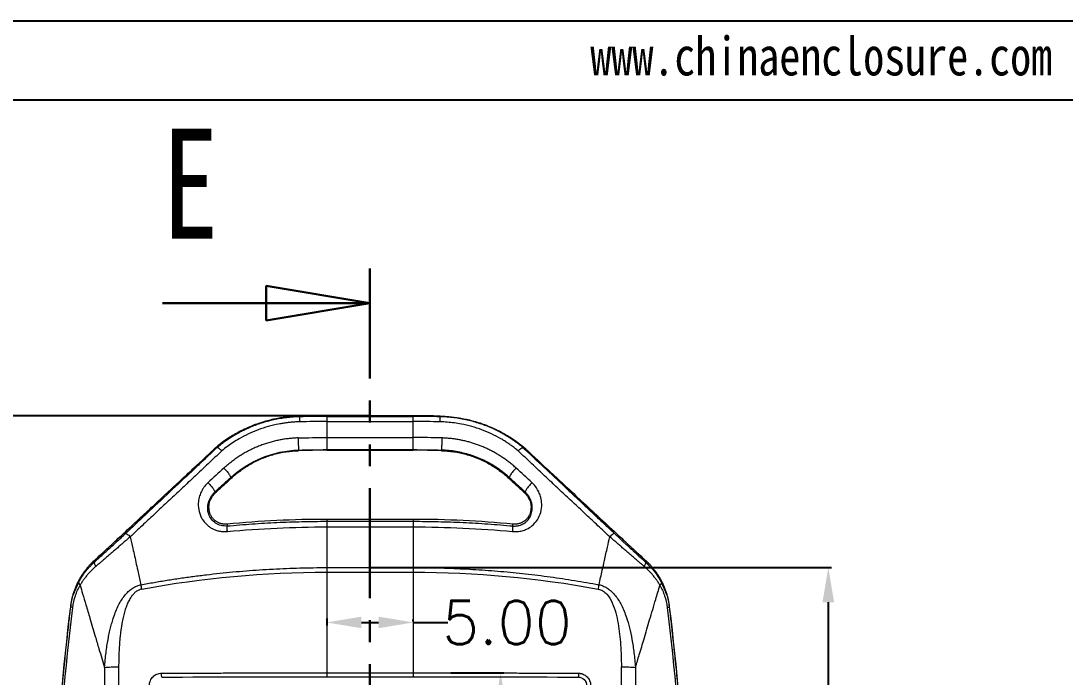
# Model space of a CAD drawing. Header units: inches. Extents: x 1127 to 2406, y 573 to 922.
# Drawn here: x 1576.2 to 1636.6, y 728.9 to 766.9 of the extents above; entities that cross this region are included whole.
import ezdxf

# ---------------------------------------------------------------- set-up
doc = ezdxf.new("R2010")
doc.units = ezdxf.units.IN
doc.linetypes.add('PHANTOM', pattern=[12.7, 6.35, -1.27, 1.27, -1.27, 1.27, -1.27])
doc.layers.add('文字', color=81, linetype='Continuous')
doc.styles.add('SLDTEXTSTYLE0', font='TXT', dxfattribs={"width": 0.75})
doc.styles.get("Standard").update_dxf_attribs({"font": 'txt', "bigfont": 'gbcbig.shx'})
doc.styles.add('宋体', font='', dxfattribs={"width": 0.8, "height": 3.5})
doc.styles.get('宋体').set_extended_font_data('SimSun')
doc.dimstyles.new('2.5', dxfattribs={"dimtxt": 2.5, "dimasz": 2, "dimexe": 0.18, "dimexo": 0.0625, "dimgap": 0.09, "dimtad": 0, "dimtih": 1, "dimtoh": 1, "dimzin": 0, "dimdsep": 46, "dimtxsty": 'Standard', "dimcen": 2, "dimadec": 0, "dimazin": 0, "dimtfac": 1, "dimtofl": 0, "dimtmove": 0, "dimatfit": 3, "dimfxl": 1, "dimtolj": 1, "dimtzin": 0, "dimarcsym": 0})

# ---------------------------------------------------------------- blocks, each defined once
blk = doc.blocks.new('_CLOSED')
at = {"color": 0, "linetype": 'ByBlock', "lineweight": -2}
for p, q in [((-1, 0.166667), (0, 0)), ((-1, 0.166667), (-1, -0.166667)), ((0, 0), (-1, -0.166667)), ((0, 0), (-1, 0))]:
    blk.add_line(p, q, dxfattribs=at)
blk = doc.blocks.new('*D135')
at = {"color": 0, "lineweight": -2}
for p, q in [((1601.115, 729.18), (1604.173, 729.18)), ((1603.993, 727.18), (1603.993, 706.739)), ((1603.993, 683.618), (1603.993, 704.059)), ((1602.22, 681.618), (1604.173, 681.618))]:
    blk.add_line(p, q, dxfattribs=at)
at = {"color": 0}
for points in [[(1603.659, 727.18), (1604.326, 727.18), (1603.993, 729.18)], [(1603.659, 683.618), (1604.326, 683.618), (1603.993, 681.618)]]:
    blk.add_solid(points, dxfattribs=at)
at = {"layer": 'Defpoints', "color": 0}
for p in [(1601.052, 729.18), (1603.993, 729.18), (1602.158, 681.618)]:
    blk.add_point(p, dxfattribs=at)
at = {"color": 0, "insert": (1603.993, 705.399), "char_height": 2.5, "attachment_point": 5}
blk.add_mtext('\\A1;47.56', dxfattribs=at)
blk = doc.blocks.new('*D136')
at = {"color": 0, "lineweight": -2}
for p, q in [((1593.941, 732.324), (1593.941, 731.914)), ((1595.941, 732.094), (1596.94, 732.094)), ((1598.94, 732.157), (1598.94, 732.274)), ((1598.94, 732.094), (1600.94, 732.094))]:
    blk.add_line(p, q, dxfattribs=at)
at = {"color": 0}
for points in [[(1595.941, 732.428), (1595.941, 731.761), (1593.941, 732.094)], [(1596.94, 732.428), (1596.94, 731.761), (1598.94, 732.094)]]:
    blk.add_solid(points, dxfattribs=at)
at = {"layer": 'Defpoints', "color": 0}
for p in [(1593.941, 732.386), (1598.94, 732.094), (1598.94, 732.094)]:
    blk.add_point(p, dxfattribs=at)
at = {"color": 0, "insert": (1604.364, 732.094), "char_height": 2.5, "attachment_point": 5}
blk.add_mtext('\\A1;5.00', dxfattribs=at)
blk = doc.blocks.new('*D137')
at = {"color": 0, "lineweight": -2}
for p, q in [((1596.503, 735.265), (1623.127, 735.265)), ((1622.947, 733.265), (1622.947, 706.411)), ((1622.947, 676.878), (1622.947, 703.731)), ((1596.503, 674.878), (1623.127, 674.878))]:
    blk.add_line(p, q, dxfattribs=at)
at = {"color": 0}
for points in [[(1622.614, 733.265), (1623.28, 733.265), (1622.947, 735.265)], [(1622.614, 676.878), (1623.28, 676.878), (1622.947, 674.878)]]:
    blk.add_solid(points, dxfattribs=at)
at = {"layer": 'Defpoints', "color": 0}
for p in [(1596.44, 735.265), (1596.44, 674.878), (1622.947, 674.878)]:
    blk.add_point(p, dxfattribs=at)
at = {"color": 0, "insert": (1622.947, 705.071), "char_height": 2.5, "attachment_point": 5}
blk.add_mtext('\\A1;60.39', dxfattribs=at)
blk = doc.blocks.new('*D139')
at = {"color": 0, "lineweight": -2}
for p, q in [((1596.378, 744.04), (1561.952, 744.04)), ((1562.132, 742.04), (1562.132, 709.928)), ((1562.132, 675.135), (1562.132, 707.248)), ((1596.378, 673.135), (1561.952, 673.135))]:
    blk.add_line(p, q, dxfattribs=at)
at = {"color": 0}
for points in [[(1561.798, 742.04), (1562.465, 742.04), (1562.132, 744.04)], [(1561.798, 675.135), (1562.465, 675.135), (1562.132, 673.135)]]:
    blk.add_solid(points, dxfattribs=at)
at = {"layer": 'Defpoints', "color": 0}
for p in [(1562.132, 744.04), (1596.44, 744.04), (1596.44, 673.135)]:
    blk.add_point(p, dxfattribs=at)
at = {"color": 0, "insert": (1562.132, 708.588), "char_height": 2.5, "attachment_point": 5}
blk.add_mtext('\\A1;70.90', dxfattribs=at)

msp = doc.modelspace()

# ---------------------------------------------------------------- linework, layer by layer
for p, q in [((1510.203, 766.869), (1781.232, 766.869)), ((1517.217, 762.307), (1776.67, 762.307))]:
    msp.add_line(p, q)
at = {"color": 1, "linetype": 'PHANTOM', "lineweight": 30}
msp.add_line((1596.44, 752.55), (1596.44, 664.621), dxfattribs=at)
at = {"color": 7, "linetype": 'Continuous', "lineweight": 30}
msp.add_line((1584.44, 750.55), (1596.44, 750.55), dxfattribs=at)
at = {"color": 7, "linetype": 'Continuous', "lineweight": 15}
for p, q in [((1592.381, 743.985), (1592.381, 744.021)), ((1593.94, 744.04), (1593.94, 744.003)), ((1598.94, 744.04), (1593.94, 744.04)), ((1593.94, 744.003), (1598.94, 744.003)), ((1593.944, 743.709), (1593.944, 742.785)), ((1593.944, 743.709), (1598.937, 743.709)), ((1598.937, 742.785), (1598.937, 743.709)), ((1598.94, 744.04), (1598.94, 744.003)), ((1600.499, 743.985), (1600.5, 744.021)), ((1593.944, 742.785), (1598.937, 742.785)), ((1587.555, 742.231), (1587.432, 742.116)), ((1587.585, 742.196), (1587.555, 742.231)), ((1592.308, 742.024), (1592.307, 742.06)), ((1593.94, 742.084), (1593.94, 742.048)), ((1593.94, 742.048), (1598.94, 742.048)), ((1593.94, 742.084), (1598.94, 742.084)), ((1598.94, 742.048), (1598.94, 742.084)), ((1600.574, 742.06), (1600.573, 742.024)), ((1605.326, 742.231), (1605.296, 742.196)), ((1605.449, 742.116), (1605.326, 742.231)), ((1588.401, 740.421), (1588.367, 740.457)), ((1604.514, 740.457), (1604.48, 740.421)), ((1587.456, 739.621), (1587.495, 739.579)), ((1593.94, 738.055), (1593.94, 737.942)), ((1598.94, 738.055), (1593.94, 738.055)), ((1598.94, 738.055), (1598.94, 737.942)), ((1593.94, 737.942), (1598.94, 737.942)), ((1593.944, 737.618), (1593.944, 735.265)), ((1593.944, 737.618), (1598.937, 737.618)), ((1604.7, 737.673), (1604.71, 737.779)), ((1580.519, 735.601), (1580.456, 735.633)), ((1612.362, 735.601), (1612.425, 735.633)), ((1593.941, 735.007), (1598.94, 735.007)), ((1593.944, 735.265), (1598.937, 735.265)), ((1579.134, 732.979), (1579.109, 732.992)), ((1613.747, 732.979), (1613.772, 732.992)), ((1593.94, 729.182), (1598.94, 729.182)), ((1593.94, 728.958), (1598.94, 728.958))]:
    msp.add_line(p, q, dxfattribs=at)
at = {"color": 8, "linetype": 'Continuous', "lineweight": 15}
for p, q in [((1612.362, 735.601), (1612.626, 735.337)), ((1579.358, 733.87), (1579.591, 734.424)), ((1613.29, 734.424), (1613.523, 733.87))]:
    msp.add_line(p, q, dxfattribs=at)
at = {"color": 7, "linetype": 'Continuous', "lineweight": 15, "flags": 128}
for points in [[(1605.425, 739.621), (1605.406, 739.6), (1605.386, 739.579)], [(1588.171, 737.779), (1588.176, 737.726), (1588.181, 737.673)], [(1598.937, 737.618), (1598.937, 737.325), (1598.937, 737.032), (1598.937, 736.738), (1598.937, 736.444), (1598.937, 736.15), (1598.937, 735.855), (1598.937, 735.56), (1598.937, 735.265)]]:
    msp.add_lwpolyline(points, dxfattribs=at)
at = {"color": 7, "linetype": 'Continuous', "lineweight": 15}
for centre, radius, start, end in [((1614.439, 743.208), 22.162, 181.15923, 182.97104), ((1593.94, 677.548), 60.506, 90, 95.47205), ((1598.94, 677.548), 60.506, 84.52795, 90)]:
    msp.add_arc(centre, radius, start, end, dxfattribs=at)
for points, knots in [([(1592.381, 744.021), (1592.286, 744.018), (1592.093, 744.012), (1591.798, 743.988), (1591.492, 743.953), (1591.174, 743.904), (1590.845, 743.838), (1590.505, 743.756), (1590.156, 743.654), (1589.638, 743.475), (1589.021, 743.205), (1588.383, 742.84), (1587.914, 742.519), (1587.661, 742.316), (1587.555, 742.231)], [0, 0, 0, 0, 0.053962, 0.110192, 0.168797, 0.229927, 0.293763, 0.360348, 0.429616, 0.501478, 0.673922, 0.813793, 0.92216, 1, 1, 1, 1]), ([(1592.383, 743.692), (1592.3, 743.689), (1592.135, 743.684), (1591.888, 743.665), (1591.643, 743.64), (1591.399, 743.606), (1591.034, 743.542), (1590.554, 743.43), (1589.969, 743.24), (1589.404, 743.002), (1588.924, 742.75), (1588.521, 742.501), (1588.189, 742.27), (1587.979, 742.101), (1587.874, 742.016)], [0, 0, 0, 0, 0.050387, 0.100534, 0.1505, 0.200346, 0.250136, 0.375361, 0.500118, 0.624782, 0.750048, 0.833033, 0.916257, 1, 1, 1, 1]), ([(1592.381, 743.985), (1592.128, 743.972), (1591.621, 743.947), (1590.996, 743.838), (1590.507, 743.718), (1590.146, 743.612), (1589.792, 743.487), (1589.469, 743.36), (1589.271, 743.262), (1589.183, 743.219)], [0, 0, 0, 0, 0.229417, 0.457822, 0.571604, 0.685124, 0.798426, 0.911434, 1, 1, 1, 1]), ([(1592.383, 743.692), (1592.382, 743.77), (1592.381, 743.845), (1592.38, 743.951), (1592.381, 743.98), (1592.381, 743.985)], [0, 0, 0, 0, 0.5, 0.5, 1, 1, 1, 1]), ([(1593.94, 744.04), (1593.681, 744.039), (1593.16, 744.037), (1592.641, 744.027), (1592.381, 744.021)], [0, 0, 0, 0, 0.499949, 1, 1, 1, 1]), ([(1593.944, 743.709), (1593.684, 743.709), (1593.163, 743.707), (1592.643, 743.697), (1592.383, 743.692)], [0, 0, 0, 0, 0.5000195, 1, 1, 1, 1]), ([(1593.94, 744.003), (1593.941, 743.998), (1593.942, 743.968), (1593.943, 743.865), (1593.943, 743.792), (1593.944, 743.709)], [0, 0, 0, 0, 0.5, 0.5, 1, 1, 1, 1]), ([(1598.937, 743.709), (1598.938, 743.792), (1598.938, 743.865), (1598.939, 743.968), (1598.94, 743.998), (1598.94, 744.003)], [0, 0, 0, 0, 0.5, 0.5, 1, 1, 1, 1]), ([(1600.498, 743.692), (1600.238, 743.697), (1599.718, 743.707), (1599.197, 743.709), (1598.937, 743.709)], [0, 0, 0, 0, 0.499981, 1, 1, 1, 1]), ([(1600.5, 744.021), (1600.24, 744.027), (1599.721, 744.037), (1599.2, 744.039), (1598.94, 744.04)], [0, 0, 0, 0, 0.5000511, 1, 1, 1, 1]), ([(1600.498, 743.692), (1600.499, 743.771), (1600.5, 743.846), (1600.501, 743.951), (1600.5, 743.98), (1600.499, 743.985)], [0, 0, 0, 0, 0.5, 0.5, 1, 1, 1, 1]), ([(1605.007, 742.016), (1604.944, 742.068), (1604.819, 742.17), (1604.624, 742.315), (1604.426, 742.454), (1604.222, 742.587), (1603.91, 742.775), (1603.477, 743.002), (1602.912, 743.24), (1602.327, 743.43), (1601.793, 743.555), (1601.32, 743.631), (1600.91, 743.676), (1600.636, 743.686), (1600.498, 743.692)], [0, 0, 0, 0, 0.0503253, 0.1004249, 0.1503586, 0.2001869, 0.2499708, 0.3752145, 0.4998983, 0.6246382, 0.7498832, 0.8328827, 0.9161602, 1, 1, 1, 1]), ([(1603.699, 743.221), (1603.645, 743.248), (1603.359, 743.387), (1602.816, 743.595), (1602.062, 743.806), (1601.287, 743.945), (1600.762, 743.972), (1600.499, 743.985)], [0, 0, 0, 0, 0.0545865, 0.2900524, 0.526058, 0.7627534, 1, 1, 1, 1]), ([(1600.5, 744.021), (1600.595, 744.018), (1600.787, 744.012), (1601.082, 743.988), (1601.388, 743.953), (1601.705, 743.904), (1602.034, 743.839), (1602.373, 743.756), (1602.721, 743.655), (1603.241, 743.476), (1603.858, 743.206), (1604.498, 742.84), (1604.968, 742.519), (1605.22, 742.316), (1605.326, 742.231)], [0, 0, 0, 0, 0.053881, 0.110027, 0.168546, 0.229587, 0.29333, 0.35982, 0.428989, 0.500751, 0.673685, 0.813838, 0.922283, 1, 1, 1, 1]), ([(1592.282, 742.76), (1592.196, 742.756), (1592.024, 742.749), (1591.764, 742.726), (1591.503, 742.692), (1591.241, 742.648), (1590.978, 742.592), (1590.715, 742.525), (1590.452, 742.447), (1590.19, 742.357), (1589.93, 742.255), (1589.672, 742.142), (1589.417, 742.016), (1589.166, 741.879), (1588.919, 741.729), (1588.676, 741.568), (1588.44, 741.395), (1588.209, 741.211), (1588.061, 741.08), (1587.988, 741.014)], [0, 0, 0, 0, 0.05391, 0.108451, 0.163592, 0.21934, 0.275715, 0.33271, 0.390316, 0.448534, 0.507366, 0.566808, 0.626862, 0.687532, 0.74881, 0.810687, 0.873172, 0.936284, 1, 1, 1, 1]), ([(1592.282, 742.76), (1592.559, 742.767), (1593.113, 742.782), (1593.667, 742.784), (1593.944, 742.785)], [0, 0, 0, 0, 0.499972, 1, 1, 1, 1]), ([(1593.944, 742.785), (1593.943, 742.711), (1593.943, 742.63), (1593.943, 742.469), (1593.942, 742.39), (1593.942, 742.253), (1593.942, 742.195), (1593.941, 742.113), (1593.941, 742.089), (1593.94, 742.084)], [0, 0, 0, 0, 0.25, 0.25, 0.5, 0.5, 0.75, 0.75, 1, 1, 1, 1]), ([(1598.94, 742.084), (1598.94, 742.089), (1598.94, 742.113), (1598.939, 742.195), (1598.939, 742.253), (1598.939, 742.39), (1598.938, 742.469), (1598.938, 742.63), (1598.938, 742.711), (1598.937, 742.785)], [0, 0, 0, 0, 0.25, 0.25, 0.5, 0.5, 0.75, 0.75, 1, 1, 1, 1]), ([(1600.599, 742.76), (1600.597, 742.697), (1600.595, 742.621), (1600.59, 742.458), (1600.587, 742.371), (1600.582, 742.222), (1600.58, 742.161), (1600.576, 742.082), (1600.575, 742.063), (1600.574, 742.06)], [0, 0, 0, 0, 0.25, 0.25, 0.5, 0.5, 0.75, 0.75, 1, 1, 1, 1]), ([(1604.893, 741.014), (1604.831, 741.07), (1604.706, 741.182), (1604.511, 741.341), (1604.311, 741.491), (1604.108, 741.634), (1603.901, 741.767), (1603.69, 741.893), (1603.476, 742.009), (1603.26, 742.117), (1603.041, 742.216), (1602.821, 742.307), (1602.599, 742.389), (1602.376, 742.463), (1602.153, 742.529), (1601.929, 742.586), (1601.705, 742.634), (1601.482, 742.675), (1601.26, 742.708), (1601.038, 742.733), (1600.818, 742.751), (1600.672, 742.757), (1600.599, 742.76)], [0, 0, 0, 0, 0.054198, 0.107964, 0.161277, 0.214143, 0.266573, 0.31857, 0.370129, 0.42124, 0.47191, 0.522139, 0.571923, 0.621265, 0.670166, 0.718624, 0.766634, 0.814192, 0.861303, 0.907979, 0.954219, 1, 1, 1, 1]), ([(1582.068, 737.129), (1582.365, 737.405), (1582.946, 737.946), (1583.796, 738.736), (1584.605, 739.488), (1585.371, 740.2), (1586.096, 740.874), (1586.778, 741.508), (1587.219, 741.918), (1587.432, 742.116)], [0, 0, 0, 0, 0.16599, 0.32427, 0.474838, 0.617695, 0.752841, 0.880277, 1, 1, 1, 1]), ([(1587.585, 742.196), (1587.509, 742.125), (1587.323, 741.95), (1586.943, 741.592), (1586.222, 740.916), (1585.158, 739.915), (1584.158, 738.976), (1583.195, 738.073), (1582.688, 737.598), (1582.308, 737.241)], [0, 0, 0, 0, 0.043365, 0.106756, 0.218073, 0.455236, 0.713877, 0.785533, 1, 1, 1, 1]), ([(1587.874, 742.016), (1587.661, 741.816), (1587.232, 741.413), (1586.585, 740.806), (1585.932, 740.193), (1585.273, 739.574), (1584.607, 738.95), (1583.935, 738.321), (1583.258, 737.686), (1582.803, 737.26), (1582.575, 737.047)], [0, 0, 0, 0, 0.121933, 0.244748, 0.368441, 0.493011, 0.618455, 0.744769, 0.871952, 1, 1, 1, 1]), ([(1587.874, 742.016), (1587.858, 742.031), (1587.826, 742.061), (1587.779, 742.101), (1587.734, 742.136), (1587.693, 742.164), (1587.659, 742.186), (1587.632, 742.195), (1587.612, 742.198), (1587.599, 742.197), (1587.588, 742.195), (1587.586, 742.196), (1587.585, 742.196)], [0, 0, 0, 0, 0.1201823, 0.2442811, 0.3711452, 0.4994534, 0.6230872, 0.7481255, 0.8123637, 0.8757738, 0.9386318, 1, 1, 1, 1]), ([(1588.367, 740.457), (1588.892, 740.939), (1589.508, 741.332), (1590.851, 741.882), (1591.577, 742.038), (1592.307, 742.06)], [0, 0, 0, 0, 0.5, 0.5, 1, 1, 1, 1]), ([(1588.401, 740.421), (1588.58, 740.588), (1588.953, 740.893), (1589.561, 741.282), (1590.214, 741.596), (1590.899, 741.828), (1591.598, 741.974), (1592.069, 742.017), (1592.308, 742.024)], [0.0000864, 0.0000864, 0.0000864, 0.0000864, 0.1667527, 0.3334022, 0.5000516, 0.6667011, 0.8333505, 0.9999997, 0.9999997, 0.9999997, 0.9999997]), ([(1600.573, 742.024), (1600.812, 742.017), (1601.283, 741.974), (1601.982, 741.828), (1602.666, 741.596), (1603.32, 741.282), (1603.928, 740.893), (1604.301, 740.588), (1604.48, 740.421)], [0.0000864, 0.0000864, 0.0000864, 0.0000864, 0.1667356, 0.3333851, 0.5000345, 0.666684, 0.8333334, 0.9999997, 0.9999997, 0.9999997, 0.9999997]), ([(1604.514, 740.457), (1604.451, 740.513), (1604.326, 740.625), (1604.129, 740.784), (1603.924, 740.936), (1603.711, 741.081), (1603.489, 741.219), (1603.258, 741.348), (1602.975, 741.491), (1602.637, 741.639), (1602.24, 741.78), (1601.834, 741.894), (1601.42, 741.979), (1600.999, 742.038), (1600.716, 742.052), (1600.574, 742.06)], [0, 0, 0, 0, 0.05905, 0.118122, 0.177472, 0.237318, 0.297736, 0.358784, 0.42048, 0.516906, 0.613454, 0.709879, 0.806141, 0.902539, 1, 1, 1, 1]), ([(1605.007, 742.016), (1605.02, 742.028), (1605.045, 742.053), (1605.083, 742.086), (1605.12, 742.116), (1605.162, 742.146), (1605.203, 742.174), (1605.236, 742.192), (1605.26, 742.198), (1605.278, 742.197), (1605.292, 742.195), (1605.295, 742.196), (1605.296, 742.196)], [0, 0, 0, 0, 0.096389, 0.195417, 0.296511, 0.399019, 0.549721, 0.700219, 0.775568, 0.850092, 0.926603, 1, 1, 1, 1]), ([(1610.306, 737.047), (1610.078, 737.26), (1609.623, 737.686), (1608.946, 738.321), (1608.274, 738.95), (1607.608, 739.574), (1606.949, 740.193), (1606.296, 740.806), (1605.649, 741.413), (1605.22, 741.816), (1605.007, 742.016)], [0, 0, 0, 0, 0.128048, 0.255231, 0.381545, 0.506989, 0.631559, 0.755252, 0.878067, 1, 1, 1, 1]), ([(1610.573, 737.241), (1610.383, 737.42), (1610.001, 737.778), (1609.43, 738.314), (1608.859, 738.849), (1608.29, 739.383), (1607.498, 740.127), (1606.698, 740.878), (1605.963, 741.569), (1605.567, 741.942), (1605.368, 742.128), (1605.296, 742.196)], [0, 0, 0, 0, 0.107598, 0.215196, 0.322793, 0.43039, 0.537988, 0.772994, 0.886094, 0.95844, 1, 1, 1, 1]), ([(1605.449, 742.116), (1605.699, 741.883), (1606.219, 741.4), (1607.027, 740.649), (1607.893, 739.844), (1608.815, 738.986), (1609.795, 738.075), (1610.468, 737.45), (1610.813, 737.129)], [0, 0, 0, 0, 0.140427, 0.291351, 0.45277, 0.624684, 0.807095, 1, 1, 1, 1]), ([(1588.367, 740.457), (1588.215, 740.318), (1587.912, 740.04), (1587.608, 739.76), (1587.456, 739.621)], [0, 0, 0, 0, 0.500179, 1, 1, 1, 1]), ([(1587.988, 741.014), (1588.035, 740.97), (1588.088, 740.916), (1588.192, 740.797), (1588.242, 740.733), (1588.321, 740.617), (1588.348, 740.566), (1588.375, 740.493), (1588.375, 740.47), (1588.367, 740.457)], [0, 0, 0, 0, 0.25, 0.25, 0.5, 0.5, 0.75, 0.75, 1, 1, 1, 1]), ([(1604.893, 741.014), (1604.847, 740.971), (1604.795, 740.917), (1604.692, 740.8), (1604.641, 740.736), (1604.562, 740.62), (1604.534, 740.569), (1604.506, 740.494), (1604.506, 740.47), (1604.514, 740.457)], [0, 0, 0, 0, 0.25, 0.25, 0.5, 0.5, 0.75, 0.75, 1, 1, 1, 1]), ([(1605.425, 739.621), (1605.273, 739.76), (1604.969, 740.04), (1604.666, 740.318), (1604.514, 740.457)], [0, 0, 0, 0, 0.499813, 1, 1, 1, 1]), ([(1587.071, 740.173), (1587.04, 740.144), (1586.973, 740.08), (1586.877, 739.966), (1586.778, 739.827), (1586.673, 739.642), (1586.572, 739.393), (1586.498, 739.038), (1586.51, 738.61), (1586.634, 738.237), (1586.813, 737.947), (1586.983, 737.754), (1587.173, 737.604), (1587.347, 737.502), (1587.531, 737.425), (1587.74, 737.368), (1587.964, 737.338), (1588.118, 737.346), (1588.192, 737.35)], [0, 0, 0, 0, 0.030999, 0.067498, 0.109575, 0.157185, 0.226126, 0.311216, 0.431298, 0.551138, 0.609277, 0.690192, 0.744429, 0.789455, 0.838839, 0.88966, 0.946814, 1, 1, 1, 1]), ([(1587.071, 740.173), (1587.117, 740.13), (1587.169, 740.076), (1587.273, 739.959), (1587.324, 739.895), (1587.404, 739.78), (1587.433, 739.729), (1587.462, 739.656), (1587.463, 739.633), (1587.456, 739.621)], [0, 0, 0, 0, 0.25, 0.25, 0.5, 0.5, 0.75, 0.75, 1, 1, 1, 1]), ([(1587.495, 739.579), (1587.647, 739.72), (1587.949, 740.001), (1588.251, 740.281), (1588.401, 740.421)], [0, 0, 0, 0, 0.501593, 1, 1, 1, 1]), ([(1604.48, 740.421), (1604.63, 740.281), (1604.932, 740.001), (1605.234, 739.72), (1605.386, 739.579)], [0, 0, 0, 0, 0.498407, 1, 1, 1, 1]), ([(1604.689, 737.35), (1604.734, 737.347), (1604.825, 737.341), (1604.963, 737.347), (1605.102, 737.364), (1605.24, 737.394), (1605.373, 737.435), (1605.571, 737.517), (1605.849, 737.693), (1606.141, 738.023), (1606.337, 738.458), (1606.391, 738.9), (1606.341, 739.279), (1606.239, 739.579), (1606.111, 739.82), (1605.966, 740.02), (1605.858, 740.126), (1605.81, 740.173)], [0, 0, 0, 0, 0.032462, 0.065498, 0.099004, 0.13304, 0.167731, 0.199784, 0.290072, 0.408492, 0.528151, 0.651303, 0.747226, 0.818035, 0.889897, 0.950568, 1, 1, 1, 1]), ([(1605.81, 740.173), (1605.764, 740.13), (1605.712, 740.076), (1605.608, 739.959), (1605.557, 739.895), (1605.477, 739.78), (1605.448, 739.729), (1605.419, 739.656), (1605.418, 739.633), (1605.425, 739.621)], [0, 0, 0, 0, 0.25, 0.25, 0.5, 0.5, 0.75, 0.75, 1, 1, 1, 1]), ([(1588.181, 737.673), (1588.118, 737.667), (1588.061, 737.667), (1587.94, 737.676), (1587.881, 737.686), (1587.708, 737.729), (1587.602, 737.776), (1587.322, 737.964), (1587.183, 738.152), (1587.041, 738.568), (1587.035, 738.801), (1587.123, 739.135), (1587.17, 739.244), (1587.261, 739.396), (1587.295, 739.445), (1587.352, 739.514), (1587.372, 739.537), (1587.413, 739.58), (1587.433, 739.6), (1587.456, 739.621)], [0, 0, 0, 0, 0.0625, 0.0625, 0.125, 0.125, 0.25, 0.25, 0.5, 0.5, 0.75, 0.75, 0.875, 0.875, 0.9375, 0.9375, 0.96875, 0.96875, 1, 1, 1, 1]), ([(1588.171, 737.779), (1588.157, 737.778), (1588.135, 737.776), (1588.098, 737.774), (1588.061, 737.774), (1588.013, 737.776), (1587.954, 737.781), (1587.883, 737.793), (1587.813, 737.809), (1587.722, 737.838), (1587.613, 737.887), (1587.485, 737.971), (1587.368, 738.083), (1587.27, 738.216), (1587.198, 738.358), (1587.149, 738.513), (1587.125, 738.684), (1587.13, 738.858), (1587.16, 739.023), (1587.203, 739.15), (1587.248, 739.248), (1587.287, 739.32), (1587.331, 739.389), (1587.372, 739.445), (1587.407, 739.488), (1587.435, 739.519), (1587.463, 739.549), (1587.484, 739.569), (1587.495, 739.579)], [0.000001, 0.000001, 0.000001, 0.000001, 0.0156261, 0.0312511, 0.0468761, 0.0625011, 0.093751, 0.125001, 0.1562509, 0.1875009, 0.2500008, 0.3125006, 0.3750005, 0.4375004, 0.5000003, 0.5625002, 0.6250001, 0.6875, 0.7499999, 0.8124998, 0.8437498, 0.8749997, 0.9062497, 0.9374996, 0.9531246, 0.9687496, 0.9843746, 0.9999753, 0.9999753, 0.9999753, 0.9999753]), ([(1604.7, 737.673), (1604.732, 737.67), (1604.796, 737.666), (1604.891, 737.671), (1604.985, 737.683), (1605.096, 737.708), (1605.22, 737.751), (1605.365, 737.827), (1605.522, 737.95), (1605.685, 738.15), (1605.806, 738.426), (1605.839, 738.72), (1605.805, 738.984), (1605.737, 739.186), (1605.648, 739.356), (1605.549, 739.498), (1605.466, 739.58), (1605.425, 739.621)], [0, 0, 0, 0, 0.032052, 0.063756, 0.095598, 0.127644, 0.179429, 0.230994, 0.301238, 0.396299, 0.517126, 0.643471, 0.732302, 0.815528, 0.878666, 0.940005, 1, 1, 1, 1]), ([(1605.386, 739.579), (1605.397, 739.569), (1605.418, 739.549), (1605.446, 739.519), (1605.474, 739.488), (1605.509, 739.445), (1605.55, 739.389), (1605.594, 739.32), (1605.633, 739.248), (1605.678, 739.15), (1605.721, 739.023), (1605.751, 738.858), (1605.756, 738.684), (1605.732, 738.513), (1605.683, 738.358), (1605.611, 738.216), (1605.513, 738.083), (1605.396, 737.971), (1605.268, 737.887), (1605.159, 737.838), (1605.068, 737.809), (1604.998, 737.793), (1604.927, 737.781), (1604.868, 737.776), (1604.82, 737.774), (1604.783, 737.774), (1604.746, 737.776), (1604.724, 737.778), (1604.71, 737.779)], [0.000001, 0.000001, 0.000001, 0.000001, 0.0156017, 0.0312267, 0.0468517, 0.0624766, 0.0937266, 0.1249765, 0.1562265, 0.1874764, 0.2499763, 0.3124762, 0.3749761, 0.437476, 0.4999759, 0.5624758, 0.6249757, 0.6874756, 0.7499755, 0.8124754, 0.8437254, 0.8749753, 0.9062253, 0.9374752, 0.9531002, 0.9687252, 0.9843501, 0.9999753, 0.9999753, 0.9999753, 0.9999753]), ([(1588.192, 737.35), (1588.185, 737.444), (1588.18, 737.53), (1588.176, 737.641), (1588.178, 737.668), (1588.181, 737.673)], [0, 0, 0, 0, 0.5, 0.5, 1, 1, 1, 1]), ([(1588.181, 737.673), (1588.42, 737.694), (1588.899, 737.737), (1589.618, 737.792), (1590.338, 737.838), (1591.058, 737.876), (1591.778, 737.905), (1592.499, 737.926), (1593.22, 737.939), (1593.7, 737.941), (1593.94, 737.942)], [0, 0, 0, 0, 0.125103, 0.25017, 0.375203, 0.500206, 0.625184, 0.750139, 0.875077, 1, 1, 1, 1]), ([(1593.94, 737.942), (1593.941, 737.936), (1593.942, 737.903), (1593.943, 737.789), (1593.943, 737.708), (1593.944, 737.618)], [0, 0, 0, 0, 0.5, 0.5, 1, 1, 1, 1]), ([(1598.94, 737.942), (1598.94, 737.937), (1598.939, 737.904), (1598.938, 737.787), (1598.938, 737.703), (1598.937, 737.618)], [0, 0, 0, 0, 0.5, 0.5, 1, 1, 1, 1]), ([(1598.94, 737.942), (1599.181, 737.941), (1599.661, 737.939), (1600.382, 737.926), (1601.103, 737.905), (1601.823, 737.876), (1602.543, 737.838), (1603.263, 737.792), (1603.982, 737.737), (1604.461, 737.694), (1604.7, 737.673)], [0, 0, 0, 0, 0.124923, 0.249861, 0.374816, 0.499794, 0.624797, 0.74983, 0.874897, 1, 1, 1, 1]), ([(1604.689, 737.35), (1604.695, 737.435), (1604.7, 737.518), (1604.705, 737.635), (1604.704, 737.667), (1604.7, 737.673)], [0, 0, 0, 0, 0.5, 0.5, 1, 1, 1, 1]), ([(1580.456, 735.633), (1580.602, 735.769), (1580.888, 736.033), (1581.303, 736.418), (1581.694, 736.781), (1581.946, 737.015), (1582.068, 737.129)], [0, 0, 0, 0, 0.272569, 0.530091, 0.772569, 1, 1, 1, 1]), ([(1580.519, 735.601), (1580.572, 735.648), (1580.678, 735.744), (1580.841, 735.891), (1581.006, 736.04), (1581.174, 736.193), (1581.345, 736.349), (1581.547, 736.534), (1581.78, 736.749), (1582.044, 736.994), (1582.219, 737.158), (1582.308, 737.241)], [0, 0, 0, 0, 0.091333, 0.183175, 0.275729, 0.369195, 0.463763, 0.559622, 0.704218, 0.850824, 1, 1, 1, 1]), ([(1582.575, 737.047), (1582.509, 736.99), (1582.379, 736.877), (1582.184, 736.707), (1581.991, 736.541), (1581.801, 736.377), (1581.615, 736.216), (1581.432, 736.059), (1581.254, 735.905), (1581.08, 735.756), (1580.911, 735.611), (1580.747, 735.471), (1580.64, 735.38), (1580.588, 735.335)], [0, 0, 0, 0, 0.098874, 0.19632, 0.292268, 0.386657, 0.479432, 0.570546, 0.659957, 0.747633, 0.833545, 0.917672, 1, 1, 1, 1]), ([(1582.308, 737.241), (1582.32, 737.247), (1582.353, 737.232), (1582.45, 737.162), (1582.513, 737.106), (1582.575, 737.047)], [0, 0, 0, 0, 0.5, 0.5, 1, 1, 1, 1]), ([(1582.575, 737.047), (1582.624, 736.823), (1582.739, 736.298), (1582.894, 735.61), (1583.052, 734.91), (1583.142, 734.511), (1583.195, 734.273)], [0, 0, 0, 0, 0.243523, 0.569993, 0.744311, 1, 1, 1, 1]), ([(1609.686, 734.273), (1609.749, 734.552), (1609.853, 735.018), (1610.016, 735.742), (1610.161, 736.387), (1610.262, 736.846), (1610.306, 737.047)], [0, 0, 0, 0, 0.300809, 0.501567, 0.782022, 1, 1, 1, 1]), ([(1610.573, 737.241), (1610.561, 737.247), (1610.528, 737.232), (1610.431, 737.162), (1610.368, 737.106), (1610.306, 737.047)], [0, 0, 0, 0, 0.5, 0.5, 1, 1, 1, 1]), ([(1612.293, 735.335), (1612.241, 735.38), (1612.134, 735.471), (1611.97, 735.611), (1611.801, 735.756), (1611.627, 735.905), (1611.449, 736.059), (1611.266, 736.216), (1611.08, 736.377), (1610.89, 736.541), (1610.697, 736.707), (1610.502, 736.877), (1610.372, 736.99), (1610.306, 737.047)], [0, 0, 0, 0, 0.082329, 0.166457, 0.252369, 0.340045, 0.429457, 0.520571, 0.613346, 0.707734, 0.803682, 0.901127, 1, 1, 1, 1]), ([(1610.573, 737.241), (1610.627, 737.192), (1610.732, 737.093), (1610.891, 736.944), (1611.049, 736.797), (1611.207, 736.652), (1611.398, 736.476), (1611.621, 736.271), (1611.874, 736.041), (1612.121, 735.817), (1612.282, 735.673), (1612.362, 735.601)], [0, 0, 0, 0, 0.089675, 0.178432, 0.266388, 0.353663, 0.440382, 0.583496, 0.724034, 0.862644, 1, 1, 1, 1]), ([(1610.813, 737.129), (1610.935, 737.015), (1611.187, 736.781), (1611.578, 736.418), (1611.993, 736.033), (1612.279, 735.769), (1612.425, 735.633)], [0, 0, 0, 0, 0.227431, 0.469909, 0.727431, 1, 1, 1, 1]), ([(1580.257, 735.437), (1580.29, 735.47), (1580.354, 735.537), (1580.422, 735.601), (1580.456, 735.633)], [0, 0, 0, 0, 0.500015, 1, 1, 1, 1]), ([(1580.257, 735.437), (1580.21, 735.386), (1580.116, 735.284), (1579.984, 735.122), (1579.859, 734.953), (1579.741, 734.777), (1579.632, 734.595), (1579.532, 734.407), (1579.442, 734.214), (1579.36, 734.017), (1579.289, 733.816), (1579.228, 733.613), (1579.178, 733.407), (1579.137, 733.201), (1579.118, 733.062), (1579.109, 732.992)], [0, 0, 0, 0, 0.075536, 0.151632, 0.228205, 0.305167, 0.382427, 0.459892, 0.53747, 0.615065, 0.692581, 0.769925, 0.847003, 0.923724, 1, 1, 1, 1]), ([(1579.591, 734.424), (1579.637, 734.505), (1579.74, 734.688), (1579.915, 734.94), (1580.09, 735.164), (1580.205, 735.287), (1580.253, 735.338)], [0, 0, 0, 0, 0.247637, 0.556595, 0.815363, 1, 1, 1, 1]), ([(1580.588, 735.335), (1580.534, 735.289), (1580.428, 735.196), (1580.28, 735.049), (1580.14, 734.898), (1580.009, 734.742), (1579.887, 734.581), (1579.774, 734.416), (1579.705, 734.302), (1579.671, 734.246)], [0, 0, 0, 0, 0.14636, 0.291433, 0.435277, 0.577964, 0.719579, 0.860221, 1, 1, 1, 1]), ([(1580.588, 735.335), (1580.552, 735.394), (1580.525, 735.452), (1580.5, 735.546), (1580.503, 735.581), (1580.519, 735.601)], [0, 0, 0, 0, 0.5, 0.5, 1, 1, 1, 1]), ([(1583.195, 734.273), (1583.446, 734.319), (1583.948, 734.411), (1584.703, 734.536), (1585.461, 734.652), (1586.221, 734.758), (1586.984, 734.854), (1587.749, 734.94), (1588.516, 735.016), (1589.286, 735.082), (1590.057, 735.138), (1590.831, 735.184), (1591.606, 735.22), (1592.384, 735.246), (1593.163, 735.262), (1593.683, 735.264), (1593.944, 735.265)], [0, 0, 0, 0, 0.070886, 0.141824, 0.212822, 0.283887, 0.355028, 0.426252, 0.497567, 0.568982, 0.640504, 0.712141, 0.783901, 0.855792, 0.927823, 1, 1, 1, 1]), ([(1598.937, 735.265), (1599.18, 735.264), (1599.666, 735.262), (1600.393, 735.248), (1601.119, 735.226), (1601.843, 735.195), (1602.566, 735.155), (1603.287, 735.106), (1604.006, 735.048), (1604.723, 734.982), (1605.438, 734.906), (1606.151, 734.823), (1606.863, 734.73), (1607.572, 734.629), (1608.279, 734.519), (1608.983, 734.402), (1609.452, 734.316), (1609.686, 734.273)], [0, 0, 0, 0, 0.06737, 0.134612, 0.201732, 0.268736, 0.335631, 0.402423, 0.469119, 0.535725, 0.602248, 0.668695, 0.735071, 0.801383, 0.867638, 0.933841, 1, 1, 1, 1]), ([(1612.362, 735.601), (1612.378, 735.581), (1612.381, 735.546), (1612.356, 735.452), (1612.329, 735.394), (1612.293, 735.335)], [0, 0, 0, 0, 0.5, 0.5, 1, 1, 1, 1]), ([(1613.21, 734.246), (1613.176, 734.302), (1613.107, 734.416), (1612.994, 734.581), (1612.872, 734.742), (1612.741, 734.898), (1612.601, 735.049), (1612.453, 735.196), (1612.347, 735.289), (1612.293, 735.335)], [0, 0, 0, 0, 0.1397665, 0.2804002, 0.4220115, 0.5646987, 0.7085471, 0.8536284, 1, 1, 1, 1]), ([(1613.772, 732.992), (1613.763, 733.062), (1613.744, 733.201), (1613.703, 733.407), (1613.653, 733.613), (1613.592, 733.816), (1613.521, 734.017), (1613.439, 734.214), (1613.349, 734.407), (1613.249, 734.595), (1613.14, 734.777), (1613.022, 734.953), (1612.897, 735.122), (1612.765, 735.284), (1612.671, 735.386), (1612.624, 735.437)], [0, 0, 0, 0, 0.076276, 0.152997, 0.230075, 0.307419, 0.384935, 0.46253, 0.540108, 0.617573, 0.694833, 0.771795, 0.848368, 0.924464, 1, 1, 1, 1]), ([(1612.626, 735.337), (1612.651, 735.312), (1612.801, 735.165), (1613.031, 734.863), (1613.204, 734.569), (1613.29, 734.424)], [0, 0, 0, 0, 0.091697, 0.553559, 1, 1, 1, 1]), ([(1579.591, 734.424), (1579.584, 734.403), (1579.587, 734.375), (1579.615, 734.313), (1579.64, 734.279), (1579.671, 734.246)], [0, 0, 0, 0, 0.5, 0.5, 1, 1, 1, 1]), ([(1613.29, 734.424), (1613.297, 734.403), (1613.294, 734.376), (1613.266, 734.315), (1613.242, 734.28), (1613.21, 734.246)], [0, 0, 0, 0, 0.5, 0.5, 1, 1, 1, 1]), ([(1579.134, 732.979), (1579.17, 733.231), (1579.213, 733.543), (1579.335, 733.817), (1579.358, 733.87)], [0, 0, 0, 0, 0.807216, 1, 1, 1, 1]), ([(1579.256, 732.967), (1579.284, 733.195), (1579.335, 733.422), (1579.476, 733.852), (1579.566, 734.056), (1579.671, 734.246)], [0, 0, 0, 0, 0.5, 0.5, 1, 1, 1, 1]), ([(1579.671, 734.246), (1579.721, 734.081), (1579.834, 733.706), (1580.023, 733.068), (1580.266, 732.247), (1580.515, 731.398), (1580.745, 730.626), (1580.926, 730.029), (1581.038, 729.67), (1581.092, 729.495)], [0, 0, 0, 0, 0.105405, 0.240453, 0.405315, 0.625449, 0.774644, 0.890016, 1, 1, 1, 1]), ([(1581.092, 729.495), (1581.104, 729.64), (1581.127, 729.924), (1581.173, 730.338), (1581.226, 730.731), (1581.288, 731.104), (1581.357, 731.455), (1581.433, 731.785), (1581.517, 732.095), (1581.654, 732.535), (1581.867, 733.066), (1582.158, 733.545), (1582.41, 733.833), (1582.592, 733.995), (1582.783, 734.123), (1582.984, 734.22), (1583.125, 734.255), (1583.195, 734.273)], [0, 0, 0, 0, 0.07924, 0.154807, 0.226754, 0.295131, 0.359989, 0.421383, 0.479369, 0.534011, 0.672435, 0.789287, 0.835892, 0.879555, 0.92093, 0.96079, 1, 1, 1, 1]), ([(1583.237, 734.021), (1583.208, 734.014), (1583.15, 734.001), (1583.065, 733.968), (1582.983, 733.926), (1582.904, 733.874), (1582.827, 733.811), (1582.754, 733.738), (1582.684, 733.655), (1582.616, 733.561), (1582.551, 733.458), (1582.489, 733.344), (1582.412, 733.184), (1582.325, 732.967), (1582.236, 732.686), (1582.157, 732.373), (1582.064, 731.909), (1581.978, 731.27), (1581.915, 730.435), (1581.907, 729.846), (1581.902, 729.536)], [0, 0, 0, 0, 0.01815, 0.0363592, 0.0548809, 0.0739558, 0.0938047, 0.1146235, 0.1365821, 0.1598254, 0.1844757, 0.2106355, 0.2383905, 0.2927408, 0.3524831, 0.4178805, 0.4891337, 0.6407211, 0.8108239, 1, 1, 1, 1]), ([(1609.644, 734.021), (1609.737, 734.003), (1609.827, 733.968), (1609.991, 733.867), (1610.065, 733.803), (1610.264, 733.584), (1610.366, 733.408), (1610.533, 733.038), (1610.599, 732.843), (1610.708, 732.445), (1610.752, 732.243), (1610.862, 731.629), (1610.907, 731.213), (1610.965, 730.377), (1610.977, 729.956), (1610.979, 729.536)], [0, 0, 0, 0, 0.0625, 0.0625, 0.125, 0.125, 0.25, 0.25, 0.375, 0.375, 0.5, 0.5, 0.75, 0.75, 1, 1, 1, 1]), ([(1609.686, 734.273), (1609.725, 734.264), (1609.803, 734.246), (1609.917, 734.206), (1610.029, 734.155), (1610.138, 734.095), (1610.244, 734.024), (1610.347, 733.942), (1610.447, 733.851), (1610.544, 733.749), (1610.744, 733.511), (1611.014, 733.066), (1611.266, 732.437), (1611.458, 731.77), (1611.602, 731.086), (1611.718, 730.319), (1611.764, 729.778), (1611.789, 729.495)], [0, 0, 0, 0, 0.021815, 0.043708, 0.065836, 0.088349, 0.111391, 0.135095, 0.159583, 0.184965, 0.211342, 0.327849, 0.465846, 0.578484, 0.704764, 0.845132, 1, 1, 1, 1]), ([(1611.789, 729.495), (1611.865, 729.74), (1612.035, 730.291), (1612.31, 731.209), (1612.625, 732.276), (1612.928, 733.31), (1613.128, 733.973), (1613.21, 734.246)], [0, 0, 0, 0, 0.153826, 0.345883, 0.575862, 0.82567, 1, 1, 1, 1]), ([(1613.21, 734.246), (1613.315, 734.056), (1613.405, 733.852), (1613.546, 733.422), (1613.597, 733.195), (1613.625, 732.967)], [0, 0, 0, 0, 0.5, 0.5, 1, 1, 1, 1]), ([(1613.523, 733.87), (1613.546, 733.817), (1613.668, 733.543), (1613.711, 733.231), (1613.747, 732.979)], [0, 0, 0, 0, 0.193602, 1, 1, 1, 1]), ([(1577.951, 711.548), (1577.951, 715.128), (1578.061, 718.707), (1578.497, 725.851), (1578.823, 729.415), (1579.256, 732.967)], [0, 0, 0, 0, 0.5, 0.5, 1, 1, 1, 1]), ([(1613.625, 732.967), (1614.058, 729.415), (1614.384, 725.851), (1614.82, 718.707), (1614.93, 715.128), (1614.93, 711.548)], [0, 0, 0, 0, 0.5, 0.5, 1, 1, 1, 1]), ([(1581.092, 729.495), (1581.091, 726.52), (1581.088, 723.534), (1581.082, 717.549), (1581.078, 714.549), (1581.078, 711.548)], [0, 0, 0, 0, 0.5, 0.5, 1, 1, 1, 1]), ([(1581.092, 729.495), (1581.203, 729.506), (1581.332, 729.515), (1581.608, 729.53), (1581.755, 729.534), (1581.902, 729.536)], [0, 0, 0, 0, 0.5, 0.5, 1, 1, 1, 1]), ([(1581.902, 729.536), (1581.901, 729.158), (1581.899, 728.36), (1581.893, 727.101), (1581.887, 725.713), (1581.876, 723.845), (1581.863, 721.42), (1581.847, 718.605), (1581.836, 715.919), (1581.829, 713.608), (1581.827, 712.193), (1581.827, 711.548)], [0, 0, 0, 0, 0.063321, 0.1336, 0.210839, 0.295374, 0.44554, 0.615482, 0.764538, 0.892711, 1, 1, 1, 1]), ([(1583.682, 728.458), (1583.683, 728.481), (1583.684, 728.528), (1583.695, 728.596), (1583.713, 728.663), (1583.745, 728.75), (1583.801, 728.852), (1583.89, 728.958), (1583.997, 729.045), (1584.118, 729.108), (1584.248, 729.15), (1584.338, 729.155), (1584.383, 729.158)], [0, 0, 0, 0, 0.0637507, 0.1268946, 0.1900743, 0.2539312, 0.3794906, 0.505061, 0.6293232, 0.7537527, 0.8768791, 1, 1, 1, 1]), ([(1584.383, 729.158), (1584.7, 729.159), (1585.334, 729.162), (1586.287, 729.166), (1587.241, 729.17), (1588.195, 729.173), (1589.151, 729.176), (1590.108, 729.178), (1591.065, 729.18), (1592.023, 729.181), (1592.981, 729.181), (1593.621, 729.182), (1593.94, 729.182)], [0, 0, 0, 0, 0.099796, 0.199636, 0.299523, 0.399454, 0.499431, 0.599454, 0.699522, 0.799636, 0.899795, 1, 1, 1, 1]), ([(1584.402, 728.935), (1584.398, 728.937), (1584.392, 728.961), (1584.384, 729.049), (1584.383, 729.109), (1584.383, 729.158)], [0, 0, 0, 0, 0.5, 0.5, 1, 1, 1, 1]), ([(1593.94, 729.182), (1593.94, 729.127), (1593.94, 729.071), (1593.94, 728.988), (1593.94, 728.961), (1593.94, 728.958)], [0, 0, 0, 0, 0.5, 0.5, 1, 1, 1, 1]), ([(1598.94, 729.182), (1599.26, 729.182), (1599.899, 729.181), (1600.857, 729.181), (1601.815, 729.18), (1602.772, 729.178), (1603.729, 729.176), (1604.685, 729.173), (1605.64, 729.17), (1606.594, 729.166), (1607.547, 729.162), (1608.181, 729.159), (1608.498, 729.158)], [0, 0, 0, 0, 0.100144, 0.200268, 0.300367, 0.400438, 0.500475, 0.600474, 0.70043, 0.80034, 0.900198, 1, 1, 1, 1]), ([(1598.94, 729.182), (1598.94, 729.133), (1598.94, 729.073), (1598.94, 728.985), (1598.94, 728.961), (1598.94, 728.958)], [0, 0, 0, 0, 0.5, 0.5, 1, 1, 1, 1]), ([(1608.498, 729.158), (1608.498, 729.109), (1608.497, 729.049), (1608.489, 728.961), (1608.483, 728.937), (1608.479, 728.935)], [0, 0, 0, 0, 0.5, 0.5, 1, 1, 1, 1]), ([(1608.498, 729.158), (1608.521, 729.157), (1608.567, 729.155), (1608.635, 729.145), (1608.701, 729.128), (1608.787, 729.096), (1608.889, 729.042), (1608.995, 728.954), (1609.083, 728.848), (1609.148, 728.727), (1609.191, 728.595), (1609.196, 728.504), (1609.199, 728.458)], [0, 0, 0, 0, 0.063016, 0.125461, 0.187954, 0.25111, 0.3758, 0.500422, 0.624995, 0.749774, 0.875016, 1, 1, 1, 1]), ([(1611.054, 711.548), (1611.054, 711.964), (1611.053, 712.852), (1611.05, 714.267), (1611.045, 715.849), (1611.038, 717.598), (1611.029, 719.513), (1611.017, 721.737), (1611.004, 724.064), (1610.992, 726.287), (1610.984, 728.061), (1610.98, 729.094), (1610.979, 729.536)], [0, 0, 0, 0, 0.069208, 0.147693, 0.235458, 0.332509, 0.438844, 0.554462, 0.703175, 0.827006, 0.925946, 1, 1, 1, 1]), ([(1610.979, 729.536), (1611.126, 729.534), (1611.273, 729.53), (1611.549, 729.516), (1611.678, 729.506), (1611.789, 729.495)], [0, 0, 0, 0, 0.5, 0.5, 1, 1, 1, 1]), ([(1611.789, 729.495), (1611.789, 729.085), (1611.789, 728.239), (1611.79, 726.929), (1611.791, 725.538), (1611.793, 724.068), (1611.794, 722.517), (1611.796, 720.885), (1611.797, 719.173), (1611.799, 717.381), (1611.801, 715.508), (1611.802, 713.555), (1611.802, 712.226), (1611.803, 711.548)], [0, 0, 0, 0, 0.068832, 0.142084, 0.219754, 0.301839, 0.388338, 0.479248, 0.57457, 0.674304, 0.778451, 0.887015, 1, 1, 1, 1]), ([(1608.479, 728.935), (1608.609, 728.934), (1608.738, 728.88), (1608.923, 728.695), (1608.978, 728.566), (1608.979, 728.436)], [0, 0, 0, 0, 0.5, 0.5, 1, 1, 1, 1])]:
    msp.add_open_spline(points, degree=3, knots=knots, dxfattribs=at)
for points in [[(1593.94, 744.003), (1593.421, 744.003), (1592.901, 743.997), (1592.381, 743.985)], [(1600.499, 743.985), (1599.98, 743.997), (1599.46, 744.003), (1598.94, 744.003)], [(1600.599, 742.76), (1600.045, 742.777), (1599.491, 742.785), (1598.937, 742.785)], [(1592.307, 742.06), (1592.851, 742.076), (1593.396, 742.084), (1593.94, 742.084)], [(1593.94, 742.048), (1593.396, 742.048), (1592.852, 742.04), (1592.308, 742.024)], [(1598.94, 742.084), (1599.485, 742.084), (1600.03, 742.076), (1600.574, 742.06)], [(1600.573, 742.024), (1600.029, 742.04), (1599.485, 742.048), (1598.94, 742.048)], [(1587.988, 741.014), (1587.683, 740.734), (1587.377, 740.454), (1587.071, 740.173)], [(1605.81, 740.173), (1605.504, 740.454), (1605.198, 740.734), (1604.893, 741.014)], [(1588.192, 737.35), (1590.103, 737.528), (1592.023, 737.618), (1593.944, 737.618)], [(1598.937, 737.618), (1600.858, 737.618), (1602.778, 737.528), (1604.689, 737.35)], [(1612.624, 735.437), (1612.559, 735.505), (1612.493, 735.57), (1612.425, 735.633)], [(1583.237, 734.021), (1586.757, 734.677), (1590.349, 735.006), (1593.941, 735.007)], [(1593.941, 735.007), (1593.94, 733.071), (1593.94, 731.128), (1593.94, 729.182)], [(1593.944, 735.265), (1593.943, 735.181), (1593.942, 735.095), (1593.941, 735.007)], [(1598.937, 735.265), (1598.938, 735.181), (1598.939, 735.095), (1598.94, 735.007)], [(1598.94, 735.007), (1598.94, 733.072), (1598.94, 731.129), (1598.94, 729.182)], [(1598.94, 735.007), (1602.532, 735.006), (1606.124, 734.677), (1609.644, 734.021)], [(1583.237, 734.021), (1583.223, 734.106), (1583.208, 734.19), (1583.195, 734.273)], [(1609.644, 734.021), (1609.659, 734.106), (1609.673, 734.191), (1609.686, 734.273)], [(1579.109, 732.992), (1578.256, 725.878), (1577.828, 718.713), (1577.828, 711.548)], [(1579.256, 732.967), (1579.185, 732.975), (1579.14, 732.979), (1579.134, 732.979)], [(1613.625, 732.967), (1613.695, 732.975), (1613.741, 732.979), (1613.747, 732.979)], [(1615.053, 711.548), (1615.053, 718.713), (1614.625, 725.878), (1613.772, 732.992)], [(1584.402, 728.935), (1587.572, 728.95), (1590.756, 728.958), (1593.94, 728.958)], [(1598.94, 728.958), (1602.125, 728.958), (1605.309, 728.95), (1608.479, 728.935)]]:
    msp.add_open_spline(points, degree=3, dxfattribs=at)
at = {"color": 8, "linetype": 'Continuous', "lineweight": 15}
for points, knots in [([(1589.183, 743.219), (1589.104, 743.182), (1588.862, 743.069), (1588.592, 742.911), (1588.363, 742.768), (1588.249, 742.694), (1588.137, 742.617), (1588.016, 742.532), (1587.923, 742.463), (1587.857, 742.414), (1587.83, 742.393), (1587.761, 742.34), (1587.687, 742.28), (1587.616, 742.222), (1587.594, 742.204), (1587.588, 742.199), (1587.585, 742.196)], [0, 0, 0, 0, 0.1371621, 0.4191081, 0.490891, 0.5624929, 0.6339053, 0.7051216, 0.7956428, 0.8176399, 0.8355502, 0.8493748, 0.9561315, 0.9859225, 0.9949251, 1, 1, 1, 1]), ([(1605.296, 742.196), (1605.294, 742.198), (1605.275, 742.214), (1605.198, 742.278), (1605.073, 742.377), (1604.913, 742.498), (1604.762, 742.606), (1604.61, 742.709), (1604.463, 742.803), (1604.301, 742.902), (1604.103, 743.016), (1603.897, 743.128), (1603.753, 743.196), (1603.699, 743.221)], [0, 0, 0, 0, 0.0042689, 0.0390904, 0.1584823, 0.2563608, 0.3562934, 0.452017, 0.5463985, 0.6315898, 0.7512599, 0.9054045, 1, 1, 1, 1]), ([(1580.253, 735.338), (1580.275, 735.362), (1580.358, 735.454), (1580.45, 735.539), (1580.519, 735.601)], [0, 0, 0, 0, 0.262919, 1, 1, 1, 1]), ([(1578.471, 726.404), (1578.52, 726.978), (1578.613, 728.065), (1578.76, 729.59), (1578.898, 730.91), (1579.021, 732.016), (1579.099, 732.682), (1579.134, 732.979)], [0, 0, 0, 0, 0.261726, 0.494924, 0.695703, 0.864062, 1, 1, 1, 1]), ([(1613.747, 732.979), (1613.778, 732.716), (1613.846, 732.137), (1613.952, 731.19), (1614.07, 730.088), (1614.169, 729.095), (1614.248, 728.255), (1614.307, 727.607), (1614.361, 726.987), (1614.395, 726.582), (1614.409, 726.404)], [0, 0, 0, 0, 0.12047, 0.264572, 0.432306, 0.623671, 0.717277, 0.815647, 0.918781, 1, 1, 1, 1])]:
    msp.add_open_spline(points, degree=3, knots=knots, dxfattribs=at)

# ---------------------------------------------------------------- block references
at = {"color": 7, "linetype": 'Continuous', "lineweight": 30, "xscale": 6, "yscale": 6}
msp.add_blockref('_CLOSED', (1596.44, 750.55), dxfattribs=at)

# ---------------------------------------------------------------- texts
at = {"color": 7, "linetype": 'Continuous', "insert": (1584.44, 760.633), "char_height": 6.35, "attachment_point": 1, "style": 'SLDTEXTSTYLE0'}
msp.add_mtext('E', dxfattribs=at)
at = {"layer": '文字', "color": 0, "insert": (1609.186, 765.95), "char_height": 2.23069, "width": 39.19111, "attachment_point": 1, "style": '宋体'}
msp.add_mtext('www.chinaenclosure.com', dxfattribs=at)

# ---------------------------------------------------------------- dimensions: what is measured, and where the dimension line sits
for base, p1, p2, picture, middle in [((1562.1317, 744.0398), (1596.4405, 673.1354), (1596.4405, 744.0398), '*D139', (1562.1317, 708.5876)), ((1622.947, 674.878), (1596.44, 735.265), (1596.44, 674.878), '*D137', (1622.947, 705.071)), ((1603.993, 729.18), (1602.158, 681.618), (1601.052, 729.18), '*D135', (1603.993, 705.399))]:
    dim = msp.add_linear_dim(base=base, p1=p1, p2=p2, angle=90, dimstyle='2.5')
    dim.commit()
    dim.dimension.update_dxf_attribs({"geometry": picture, "text_midpoint": middle})
dim = msp.add_linear_dim(base=(1598.94, 732.094), p1=(1593.94, 732.386), p2=(1598.94, 732.094), dimstyle='2.5')
dim.commit()
dim.dimension.update_dxf_attribs({"geometry": '*D136', "text_midpoint": (1604.364, 732.094)})

doc.saveas('drawing.dxf')
